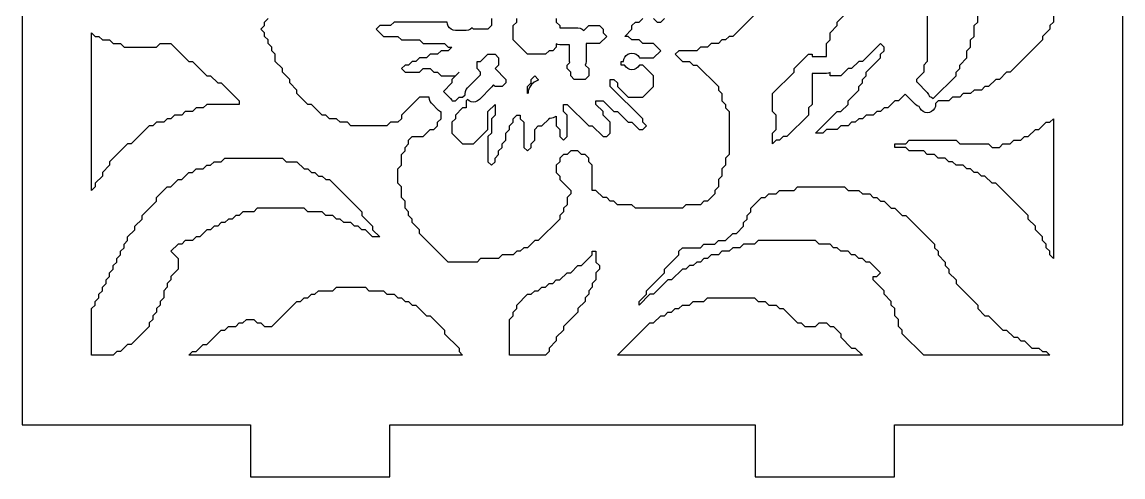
# Model space of a CAD drawing. Header units: millimetres. Extents: x 0 to 63, y 0 to 126.
# Drawn here: x 0 to 63.3, y 0 to 26.1 of the extents above; entities that cross this region are included whole.
import ezdxf

# ---------------------------------------------------------------- set-up
doc = ezdxf.new("R2010")
doc.units = ezdxf.units.MM
doc.layers.add('CUT', color=1, linetype='Continuous')

msp = doc.modelspace()

# ---------------------------------------------------------------- linework, layer by layer
at = {"layer": 'CUT'}
for points in [[(42.134, 126), (42.134, 123), (21.134, 123), (21.134, 126), (13.134, 126), (13.134, 123), (0, 123), (0, 3), (13.134, 3), (13.134, 0), (21.134, 0), (21.134, 3), (42.134, 3), (42.134, 0), (50.134, 0), (50.134, 3), (63.2679, 3), (63.2679, 123), (50.134, 123), (50.134, 126)], [(5.862965, 24.705882), (7.725929, 24.705882), (7.932925, 24.911765), (8.553913, 24.911765), (9.588894, 23.882353), (9.79589, 23.882353), (10.623874, 23.058824), (10.83087, 23.058824), (11.244862, 22.647059), (11.451858, 22.647059), (12.486839, 21.617647), (12.486839, 21.411765), (10.623874, 21.411765), (10.416878, 21.205882), (10.002886, 21.205882), (9.79589, 21), (9.381898, 21), (9.174902, 20.794118), (8.760909, 20.794118), (8.553913, 20.588235), (8.346917, 20.588235), (8.139921, 20.382353), (7.725929, 20.382353), (7.518933, 20.176471), (7.311937, 20.176471), (6.276957, 19.147059), (6.069961, 19.147059), (5.03498, 18.117647), (5.03498, 17.911765), (4.620988, 17.5), (4.620988, 17.294118), (4.206996, 16.882353), (4.206996, 16.676471), (4, 16.470588), (4, 25.529412), (4.206996, 25.323529), (4.413992, 25.323529), (4.620988, 25.117647), (5.03498, 25.117647), (5.241976, 24.911765), (5.655969, 24.911765)], [(29.25352, 22.647059), (29.25352, 22.852941), (29.460516, 23.058824), (29.667512, 22.852941), (29.667512, 22.796855), (29.616261, 22.786583), (29.42909, 22.693944), (29.272274, 22.556018), (29.156499, 22.382204), (29.089655, 22.184349), (29.081985, 22.064683), (29.046524, 22.029412), (29.046524, 22.441176)], [(58.853957, 20.382353), (59.060953, 20.382353), (59.267949, 20.588235), (59.267949, 12.558824), (59.060953, 12.764706), (59.060953, 12.970588), (58.853957, 13.176471), (58.853957, 13.382353), (58.646961, 13.588235), (58.646961, 13.794118), (58.232969, 14.205882), (58.232969, 14.411765), (57.818977, 14.823529), (57.818977, 15.029412), (55.956012, 16.882353), (55.749016, 16.882353), (55.335024, 17.294118), (55.128028, 17.294118), (54.921032, 17.5), (54.714036, 17.5), (54.50704, 17.705882), (54.300044, 17.705882), (54.093048, 17.911765), (53.679055, 17.911765), (53.472059, 18.117647), (53.265063, 18.117647), (53.058067, 18.323529), (52.644075, 18.323529), (52.437079, 18.529412), (52.023087, 18.529412), (51.816091, 18.735294), (50.988107, 18.735294), (50.781111, 18.941176), (50.160122, 18.941176), (50.160122, 19.147059), (50.781111, 19.147059), (50.988107, 19.352941), (53.679055, 19.352941), (53.886052, 19.147059), (55.54202, 19.147059), (55.749016, 18.941176), (56.163008, 18.941176), (56.370004, 19.147059), (56.783996, 19.147059), (56.990992, 19.352941), (57.404985, 19.352941), (57.611981, 19.558824), (57.818977, 19.558824), (58.232969, 19.970588), (58.439965, 19.970588)], [(9.174902, 13.382353), (8.967906, 13.382353), (8.553913, 12.970588), (8.967906, 12.558824), (8.967906, 11.941176), (8.553913, 11.529412), (8.553913, 11.323529), (8.346917, 11.117647), (8.346917, 10.911765), (8.139921, 10.705882), (8.139921, 10.294118), (7.932925, 10.088235), (7.932925, 9.882353), (7.725929, 9.676471), (7.725929, 9.470588), (7.518933, 9.264706), (7.518933, 9.058824), (7.311937, 8.852941), (7.311937, 8.647059), (6.276957, 7.617647), (6.069961, 7.617647), (5.655969, 7.205882), (5.448972, 7.205882), (5.241976, 7), (4, 7), (4, 9.676471), (4.206996, 9.882353), (4.206996, 10.088235), (4.413992, 10.294118), (4.413992, 10.5), (4.620988, 10.705882), (4.620988, 10.911765), (4.827984, 11.117647), (4.827984, 11.323529), (5.03498, 11.529412), (5.03498, 11.735294), (5.241976, 11.941176), (5.241976, 12.147059), (5.448972, 12.352941), (5.448972, 12.558824), (5.655969, 12.764706), (5.655969, 12.970588), (5.862965, 13.176471), (5.862965, 13.382353), (6.069961, 13.588235), (6.069961, 13.794118), (6.483953, 14.205882), (6.483953, 14.411765), (6.897945, 14.823529), (6.897945, 15.029412), (7.725929, 15.852941), (7.725929, 16.058824), (8.346917, 16.676471), (8.553913, 16.676471), (8.967906, 17.088235), (9.174902, 17.088235), (9.588894, 17.5), (9.79589, 17.5), (10.002886, 17.705882), (10.416878, 17.705882), (10.623874, 17.911765), (10.83087, 17.911765), (11.037866, 18.117647), (11.451858, 18.117647), (11.658854, 18.323529), (14.970791, 18.323529), (15.177787, 18.117647), (15.798776, 18.117647), (16.212768, 17.705882), (16.419764, 17.705882), (16.62676, 17.5), (16.833756, 17.5), (17.040752, 17.294118), (17.247748, 17.294118), (17.454744, 17.088235), (17.66174, 17.088235), (19.524705, 15.235294), (19.524705, 15.029412), (20.145693, 14.411765), (20.145693, 14.205882), (20.559685, 13.794118), (20.145693, 13.794118), (19.731701, 14.205882), (19.524705, 14.205882), (19.317709, 14.411765), (19.110713, 14.411765), (18.903717, 14.617647), (18.489725, 14.617647), (18.282728, 14.823529), (18.075732, 14.823529), (17.868736, 15.029412), (17.454744, 15.029412), (17.247748, 15.235294), (16.419764, 15.235294), (16.212768, 15.441176), (13.521819, 15.441176), (13.314823, 15.235294), (12.693835, 15.235294), (12.486839, 15.029412), (12.279843, 15.029412), (12.072847, 14.823529), (11.86585, 14.823529), (11.658854, 14.617647), (11.451858, 14.617647), (11.244862, 14.411765), (11.037866, 14.411765), (10.83087, 14.205882), (10.623874, 14.205882), (10.209882, 13.794118), (10.002886, 13.794118), (9.79589, 13.588235), (9.381898, 13.588235)], [(49.953126, 10.088235), (49.539134, 10.5), (49.539134, 10.705882), (48.918146, 11.323529), (48.918146, 11.529412), (49.125142, 11.529412), (49.332138, 11.735294), (48.71115, 12.352941), (48.504154, 12.352941), (48.297158, 12.558824), (48.090162, 12.558824), (47.883166, 12.764706), (47.67617, 12.764706), (47.469174, 12.970588), (47.055181, 12.970588), (46.848185, 13.176471), (46.641189, 13.176471), (46.434193, 13.382353), (45.813205, 13.382353), (45.606209, 13.588235), (42.294272, 13.588235), (42.087276, 13.382353), (41.466288, 13.382353), (41.259292, 13.176471), (40.845299, 13.176471), (40.638303, 12.970588), (40.224311, 12.970588), (40.017315, 12.764706), (39.603323, 12.764706), (39.396327, 12.558824), (39.189331, 12.558824), (38.982335, 12.352941), (38.775339, 12.352941), (38.568343, 12.147059), (38.361347, 12.147059), (38.154351, 11.941176), (37.947355, 11.941176), (37.326366, 11.323529), (37.11937, 11.323529), (36.291386, 10.5), (36.08439, 10.5), (35.463402, 9.882353), (35.463402, 10.088235), (35.877394, 10.5), (35.877394, 10.705882), (36.912374, 11.735294), (36.912374, 11.941176), (37.740358, 12.764706), (37.740358, 12.970588), (37.947355, 13.176471), (38.982335, 13.176471), (39.189331, 13.382353), (39.810319, 13.382353), (40.017315, 13.588235), (40.431307, 13.588235), (40.845299, 14), (41.052296, 14), (41.466288, 14.411765), (41.466288, 14.617647), (41.673284, 14.823529), (41.673284, 15.029412), (41.88028, 15.235294), (41.88028, 15.441176), (42.501268, 16.058824), (42.708264, 16.058824), (42.91526, 16.264706), (43.329252, 16.264706), (43.536248, 16.470588), (44.364233, 16.470588), (44.571229, 16.676471), (47.262177, 16.676471), (47.469174, 16.470588), (48.090162, 16.470588), (48.297158, 16.264706), (48.71115, 16.264706), (48.918146, 16.058824), (49.125142, 16.058824), (49.332138, 15.852941), (49.539134, 15.852941), (49.953126, 15.441176), (50.160122, 15.441176), (50.574114, 15.029412), (50.781111, 15.029412), (52.437079, 13.382353), (52.437079, 13.176471), (52.644075, 12.970588), (52.644075, 12.764706), (53.058067, 12.352941), (53.058067, 12.147059), (53.265063, 11.941176), (53.265063, 11.735294), (53.679055, 11.323529), (53.679055, 11.117647), (54.921032, 9.882353), (54.921032, 9.676471), (55.335024, 9.264706), (55.54202, 9.264706), (56.370004, 8.441176), (56.577, 8.441176), (56.990992, 8.029412), (57.197989, 8.029412), (57.404985, 7.823529), (57.611981, 7.823529), (58.025973, 7.411765), (58.439965, 7.411765), (58.646961, 7.205882), (58.853957, 7.205882), (59.060953, 7), (51.816091, 7), (50.574114, 8.235294), (50.574114, 8.441176), (50.367118, 8.647059), (50.367118, 9.058824), (50.160122, 9.264706), (50.160122, 9.676471), (49.953126, 9.882353)], [(32.979449, 11.735294), (32.979449, 11.323529), (32.772453, 11.117647), (32.772453, 10.911765), (32.565457, 10.705882), (32.565457, 10.5), (32.358461, 10.294118), (32.358461, 10.088235), (31.944469, 9.676471), (31.944469, 9.470588), (31.116484, 8.647059), (31.116484, 8.441176), (30.702492, 8.029412), (30.702492, 7.823529), (30.2885, 7.411765), (30.2885, 7.205882), (30.081504, 7), (28.011543, 7), (28.011543, 9.058824), (28.21854, 9.264706), (28.21854, 9.470588), (28.425536, 9.676471), (28.425536, 9.882353), (29.046524, 10.5), (29.25352, 10.5), (29.460516, 10.705882), (29.667512, 10.705882), (29.874508, 10.911765), (30.081504, 10.911765), (30.2885, 11.117647), (30.495496, 11.117647), (30.702492, 11.323529), (30.909488, 11.323529), (31.32348, 11.735294), (31.530477, 11.735294), (31.944469, 12.147059), (32.151465, 12.147059), (32.772453, 12.764706), (32.772453, 12.970588), (32.979449, 12.970588), (32.979449, 12.352941), (33.186445, 12.147059), (33.186445, 11.941176)], [(10.623874, 7.617647), (11.451858, 8.441176), (11.658854, 8.441176), (11.86585, 8.647059), (12.279843, 8.647059), (12.486839, 8.852941), (12.693835, 8.852941), (12.900831, 9.058824), (13.314823, 9.058824), (13.521819, 8.852941), (13.728815, 8.852941), (13.935811, 8.647059), (14.349803, 8.647059), (15.798776, 10.088235), (16.005772, 10.088235), (16.212768, 10.294118), (16.419764, 10.294118), (16.62676, 10.5), (16.833756, 10.5), (17.040752, 10.705882), (17.868736, 10.705882), (18.075732, 10.911765), (19.731701, 10.911765), (19.938697, 10.705882), (20.766681, 10.705882), (20.973677, 10.5), (21.387669, 10.5), (21.594665, 10.294118), (21.801662, 10.294118), (22.008658, 10.088235), (22.215654, 10.088235), (22.42265, 9.882353), (22.629646, 9.882353), (23.250634, 9.264706), (23.45763, 9.264706), (24.285614, 8.441176), (24.285614, 8.235294), (25.113599, 7.411765), (25.113599, 7.205882), (25.320595, 7), (9.588894, 7), (9.79589, 7.205882), (10.002886, 7.205882), (10.416878, 7.617647)], [(46.227197, 8.852941), (46.434193, 8.647059), (46.641189, 8.647059), (47.055181, 8.235294), (47.055181, 8.029412), (47.67617, 7.411765), (47.883166, 7.411765), (48.297158, 7), (34.221425, 7), (36.08439, 8.852941), (36.291386, 8.852941), (36.705378, 9.264706), (36.912374, 9.264706), (37.11937, 9.470588), (37.326366, 9.470588), (37.533362, 9.676471), (37.740358, 9.676471), (37.947355, 9.882353), (38.361347, 9.882353), (38.568343, 10.088235), (39.189331, 10.088235), (39.396327, 10.294118), (42.087276, 10.294118), (42.294272, 10.088235), (42.708264, 10.088235), (42.91526, 9.882353), (43.329252, 9.882353), (43.536248, 9.676471), (43.743244, 9.676471), (44.571229, 8.852941), (44.778225, 8.852941), (44.985221, 8.647059), (45.606209, 8.647059), (45.813205, 8.852941)]]:
    msp.add_lwpolyline(points, close=True, dxfattribs=at)
for points in [[(59.267949, 31.294118), (59.267949, 26.147059), (59.060953, 25.941176), (59.060953, 25.735294), (58.646961, 25.323529), (58.646961, 25.117647), (56.783996, 23.264706), (56.577, 23.264706), (56.163008, 22.852941), (55.956012, 22.852941), (55.54202, 22.441176), (55.335024, 22.441176), (55.128028, 22.235294), (54.714036, 22.235294), (54.50704, 22.029412), (54.093048, 22.029412), (53.886052, 21.823529), (53.472059, 21.823529), (53.265063, 21.617647), (52.644075, 21.617647), (52.495444, 21.469816), (52.503087, 21.411765), (52.486731, 21.287532), (52.438779, 21.171765), (52.362498, 21.072353), (52.263087, 20.996073), (52.14732, 20.94812), (52.023087, 20.931765), (51.898854, 20.94812), (51.783087, 20.996073), (51.683676, 21.072353), (51.607395, 21.171765), (51.559443, 21.287532), (51.55942, 21.287703), (51.558192, 21.287868), (51.442555, 21.336133), (51.34335, 21.412681), (50.755386, 22.003826), (50.367118, 21.617647), (50.160122, 21.617647), (49.74613, 21.205882), (49.539134, 21.205882), (49.332138, 21), (49.125142, 21), (48.918146, 20.794118), (48.504154, 20.794118), (48.297158, 20.588235), (48.090162, 20.588235), (47.883166, 20.382353), (47.67617, 20.382353), (47.469174, 20.176471), (47.055181, 20.176471), (46.848185, 19.970588), (46.227197, 19.970588), (46.020201, 19.764706), (45.606209, 19.764706), (46.848185, 21), (47.055181, 21), (47.469174, 21.411765), (47.469174, 21.617647), (48.090162, 22.235294), (48.090162, 22.441176), (48.297158, 22.647059), (48.297158, 22.852941), (48.504154, 23.058824), (48.504154, 23.264706), (49.332138, 24.088235), (49.332138, 24.294118), (49.539134, 24.5), (49.539134, 24.705882), (49.332138, 24.911765), (48.297158, 23.882353), (48.090162, 23.882353), (47.67617, 23.470588), (47.469174, 23.470588), (47.055181, 23.058824), (46.434193, 23.058824), (46.434193, 23.247108), (46.35143, 23.212826), (46.227197, 23.196471), (45.399213, 23.196471), (45.399213, 21.411765), (45.192217, 21.205882), (45.192217, 20.794118), (43.95024, 19.558824), (43.743244, 19.558824), (43.536248, 19.352941), (43.329252, 19.352941), (43.122256, 19.147059), (43.122256, 19.764706), (43.329252, 19.970588), (43.329252, 20.794118), (43.122256, 21), (43.122256, 22.029412), (44.364233, 23.264706), (44.364233, 23.470588), (45.192217, 24.294118), (45.399213, 24.294118), (45.399213, 24.156471), (46.227197, 24.156471), (46.227197, 24.911765), (46.434193, 25.117647), (46.434193, 25.529412), (46.848185, 25.941176), (46.848185, 26.147059), (47.67617, 26.970588)], [(52.023087, 26.764706), (52.023087, 23.882353), (51.816091, 23.676471), (51.816091, 23.264706), (51.402099, 22.852941), (51.402099, 22.707003), (51.436037, 22.680815), (52.024001, 22.08967), (52.100014, 21.990054), (52.147129, 21.875434), (52.14732, 21.875409), (52.263087, 21.827457), (52.362498, 21.751176), (52.363293, 21.75014), (53.679055, 23.058824), (53.679055, 23.264706), (53.886052, 23.470588), (53.886052, 23.676471), (54.300044, 24.088235), (54.300044, 24.5), (54.50704, 24.705882), (54.50704, 25.117647), (54.714036, 25.323529), (54.714036, 25.941176), (54.921032, 26.147059), (54.921032, 26.970588)], [(42.087276, 26.558824), (40.845299, 25.323529), (40.638303, 25.323529), (40.431307, 25.117647), (40.224311, 25.117647), (40.017315, 24.911765), (39.603323, 24.911765), (39.396327, 24.705882), (38.982335, 24.705882), (38.775339, 24.5), (37.740358, 24.5), (37.533362, 24.294118), (37.947355, 23.882353), (38.361347, 23.882353), (38.568343, 23.676471), (38.775339, 23.676471), (40.017315, 22.441176), (40.017315, 22.235294), (40.224311, 22.029412), (40.224311, 21.617647), (40.431307, 21.411765), (40.431307, 21.205882), (40.638303, 21), (40.638303, 18.529412), (40.431307, 18.323529), (40.431307, 17.911765), (40.224311, 17.705882), (40.224311, 17.294118), (40.017315, 17.088235), (40.017315, 16.676471), (39.810319, 16.470588), (39.810319, 16.264706), (39.396327, 15.852941), (39.189331, 15.852941), (38.982335, 15.647059), (38.154351, 15.647059), (37.947355, 15.441176), (35.256406, 15.441176), (35.04941, 15.647059), (34.221425, 15.647059), (34.014429, 15.852941), (33.807433, 15.852941), (33.600437, 16.058824), (33.393441, 16.058824), (32.979449, 16.470588), (32.772453, 16.470588), (32.772453, 17.911765), (32.565457, 18.117647), (32.565457, 18.323529), (32.358461, 18.529412), (32.151465, 18.529412), (31.944469, 18.735294), (31.530477, 18.735294), (31.32348, 18.529412), (31.116484, 18.529412), (30.909488, 18.323529), (30.909488, 18.117647), (30.702492, 17.911765), (30.702492, 17.5), (30.909488, 17.294118), (30.909488, 17.088235), (31.530477, 16.470588), (31.530477, 16.264706), (31.32348, 16.058824), (31.32348, 15.647059), (31.116484, 15.441176), (31.116484, 15.235294), (30.909488, 15.029412), (30.909488, 14.823529), (29.667512, 13.588235), (29.460516, 13.588235), (29.046524, 13.176471), (28.839528, 13.176471), (28.632532, 12.970588), (28.425536, 12.970588), (28.21854, 12.764706), (27.597551, 12.764706), (27.390555, 12.558824), (26.355575, 12.558824), (26.148579, 12.352941), (24.49261, 12.352941), (22.836642, 14), (22.836642, 14.205882), (22.42265, 14.617647), (22.42265, 14.823529), (22.215654, 15.029412), (22.215654, 15.235294), (22.008658, 15.441176), (22.008658, 15.852941), (21.801662, 16.058824), (21.801662, 16.676471), (21.594665, 16.882353), (21.594665, 17.705882), (21.801662, 17.911765), (21.801662, 18.529412), (22.008658, 18.735294), (22.008658, 18.941176), (22.215654, 19.147059), (22.215654, 19.352941), (22.42265, 19.558824), (23.043638, 19.558824), (23.45763, 19.970588), (23.664626, 19.970588), (23.871622, 20.176471), (23.871622, 20.382353), (24.078618, 20.588235), (24.078618, 20.979325), (24.04226, 20.9945), (23.943055, 21.071049), (23.531297, 21.485035), (23.455284, 21.584652), (23.407644, 21.700547), (23.391791, 21.823529), (22.836642, 21.823529), (21.801662, 20.794118), (21.801662, 20.588235), (21.594665, 20.382353), (21.180673, 20.382353), (20.973677, 20.176471), (18.903717, 20.176471), (18.696721, 20.382353), (18.282728, 20.382353), (18.075732, 20.588235), (17.66174, 20.588235), (17.454744, 20.794118), (17.247748, 20.794118), (16.62676, 21.411765), (16.419764, 21.411765), (15.798776, 22.029412), (15.798776, 22.235294), (15.384784, 22.647059), (15.384784, 22.852941), (14.970791, 23.264706), (14.970791, 23.470588), (14.556799, 23.882353), (14.556799, 24.294118), (14.349803, 24.5), (14.349803, 24.705882), (14.142807, 24.911765), (14.142807, 25.117647), (13.935811, 25.323529), (13.935811, 25.529412), (13.728815, 25.735294), (13.935811, 25.941176), (13.935811, 26.147059), (14.142807, 26.352941)], [(26.976563, 26.352941), (26.976563, 25.941176), (26.769567, 25.735294), (25.941583, 25.735294), (25.867797, 25.808683), (25.867002, 25.807648), (25.767591, 25.731367), (25.651824, 25.683414), (25.527591, 25.667059), (24.906603, 25.667059), (24.782369, 25.683414), (24.666603, 25.731367), (24.567191, 25.807648), (24.49091, 25.907059), (24.442958, 26.022826), (24.426603, 26.147059), (21.387669, 26.147059), (21.180673, 25.941176), (20.559685, 25.941176), (20.352689, 25.735294), (20.766681, 25.323529), (21.594665, 25.323529), (21.801662, 25.117647), (22.836642, 25.117647), (23.043638, 24.911765), (24.285614, 24.911765), (24.49261, 24.705882), (24.699606, 24.705882), (24.49261, 24.5), (24.078618, 24.5), (23.871622, 24.294118), (23.45763, 24.294118), (23.250634, 24.088235), (22.836642, 24.088235), (22.629646, 23.882353), (22.42265, 23.882353), (22.215654, 23.676471), (22.008658, 23.676471), (21.801662, 23.470588), (22.008658, 23.264706), (22.836642, 23.264706), (23.043638, 23.470588), (23.45763, 23.470588), (23.664626, 23.264706), (23.871622, 23.264706), (24.078618, 23.058824), (24.906603, 23.058824), (25.113599, 23.264706), (24.699606, 22.852941), (24.699606, 22.647059), (24.211948, 22.162024), (24.623706, 21.748038), (24.699719, 21.648421), (24.712369, 21.617647), (24.906603, 21.617647), (25.113599, 21.823529), (25.320595, 21.823529), (25.469214, 21.971349), (25.461585, 22.028117), (25.477605, 22.152394), (25.525245, 22.26829), (25.601257, 22.367906), (26.321835, 23.092382), (26.355575, 23.118416), (26.355575, 23.264706), (26.148579, 23.470588), (26.148579, 23.882353), (26.355575, 23.882353), (26.769567, 24.294118), (27.183559, 24.294118), (27.390555, 24.088235), (27.390555, 23.676471), (27.183559, 23.470588), (27.804547, 22.852941), (27.804547, 22.647059), (27.597551, 22.441176), (27.183559, 22.441176), (27.087445, 22.536774), (27.078499, 22.51501), (27.002486, 22.415393), (26.281908, 21.690917), (26.182703, 21.614368), (26.067066, 21.566104), (25.942878, 21.549414), (25.818601, 21.565434), (25.702705, 21.613074), (25.603088, 21.689086), (25.601494, 21.691153), (25.527591, 21.617647), (25.527591, 21.205882), (25.320595, 21.205882), (24.906603, 20.794118), (24.906603, 20.588235), (24.699606, 20.382353), (24.699606, 19.764706), (25.320595, 19.147059), (25.941583, 19.147059), (26.769567, 19.970588), (26.769567, 21), (27.183559, 21.411765), (27.183559, 20.794118), (26.976563, 20.588235), (26.976563, 19.764706), (26.769567, 19.558824), (26.769567, 18.117647), (26.976563, 17.911765), (27.183559, 18.117647), (27.183559, 18.323529), (27.390555, 18.529412), (27.390555, 18.735294), (27.597551, 18.941176), (27.597551, 19.147059), (27.804547, 19.352941), (27.804547, 19.764706), (28.011543, 19.970588), (28.011543, 20.176471), (28.21854, 20.382353), (28.21854, 20.588235), (28.425536, 20.794118), (28.632532, 20.794118), (28.632532, 20.588235), (28.839528, 20.382353), (28.839528, 18.941176), (29.046524, 18.735294), (29.25352, 18.941176), (29.25352, 19.147059), (29.460516, 19.352941), (29.460516, 19.970588), (29.667512, 20.176471), (29.874508, 20.176471), (30.2885, 20.588235), (30.2885, 20.616981), (30.341977, 20.613554), (30.546747, 20.654593), (30.702492, 20.731679), (30.702492, 20.176471), (30.909488, 19.970588), (30.909488, 19.558824), (31.116484, 19.352941), (31.32348, 19.558824), (31.32348, 20.794118), (31.116484, 21), (31.116484, 21.411765), (31.32348, 21.411765), (32.565457, 20.176471), (32.772453, 20.176471), (33.393441, 19.558824), (33.600437, 19.558824), (33.807433, 19.764706), (33.807433, 20.382353), (33.393441, 20.794118), (33.393441, 21), (32.979449, 21.411765), (32.979449, 21.617647), (33.393441, 21.617647), (34.014429, 21), (34.221425, 21), (34.842414, 20.382353), (35.04941, 20.382353), (35.463402, 19.970588), (35.670398, 19.970588), (35.877394, 20.176471), (35.670398, 20.382353), (35.670398, 20.588235), (33.807433, 22.441176), (33.807433, 22.852941), (34.014429, 22.852941), (34.221425, 22.647059), (34.221425, 22.441176), (34.842414, 21.823529), (35.670398, 21.823529), (36.291386, 22.441176), (36.291386, 23.058824), (35.670398, 23.676471), (35.479234, 23.676471), (35.465102, 23.642353), (35.388821, 23.542942), (35.28941, 23.466661), (35.173643, 23.418709), (35.04941, 23.402353), (34.925177, 23.418709), (34.80941, 23.466661), (34.709998, 23.542942), (34.633717, 23.642353), (34.619585, 23.676471), (34.428421, 23.676471), (34.428421, 23.882353), (34.56941, 23.882353), (34.585765, 24.006586), (34.633717, 24.122353), (34.709998, 24.221764), (34.80941, 24.298045), (34.925177, 24.345997), (35.04941, 24.362353), (35.173643, 24.345997), (35.28941, 24.298045), (35.388821, 24.221764), (35.465102, 24.122353), (35.479234, 24.088235), (36.291386, 24.088235), (36.705378, 24.5), (36.291386, 24.911765), (35.670398, 24.911765), (35.463402, 25.117647), (35.04941, 25.117647), (34.842414, 25.323529), (34.635418, 25.323529), (35.04941, 25.735294), (35.04941, 25.941176), (35.256406, 26.147059), (35.463402, 26.147059), (35.670398, 26.352941)], [(30.702492, 26.352941), (30.702492, 26.147059), (30.909488, 25.941176), (30.909488, 25.803529), (31.944469, 25.803529), (32.068702, 25.787174), (32.184469, 25.739222), (32.28388, 25.662941), (32.284675, 25.661905), (32.565457, 25.941176), (33.186445, 25.941176), (33.393441, 25.735294), (33.393441, 25.529412), (33.600437, 25.323529), (33.186445, 24.911765), (32.415485, 24.911765), (32.424469, 24.843529), (32.424469, 23.882353), (32.408113, 23.75812), (32.369673, 23.665318), (32.565457, 23.470588), (32.565457, 23.058824), (32.358461, 22.852941), (31.737473, 22.852941), (31.530477, 23.058824), (31.530477, 23.264706), (31.32348, 23.470588), (31.32348, 23.676471), (31.472111, 23.824302), (31.464469, 23.882353), (31.464469, 24.843529), (30.909488, 24.843529), (30.785255, 24.859885), (30.702492, 24.894167), (30.702492, 24.705882), (30.495496, 24.5), (30.2885, 24.5), (30.081504, 24.294118), (29.046524, 24.294118), (28.21854, 25.117647), (28.21854, 25.941176), (28.425536, 26.147059), (28.425536, 26.352941)], [(36.291386, 26.352941), (36.498382, 26.147059), (36.705378, 26.147059), (36.912374, 26.352941)]]:
    msp.add_lwpolyline(points, dxfattribs=at)

doc.saveas('drawing.dxf')
